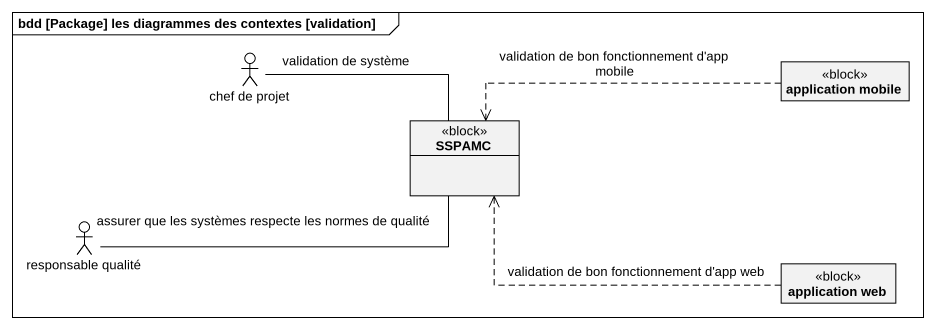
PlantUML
@startuml
mainframe bdd [Package] les diagrammes des contextes [validation]
allowmixing
hide circle
hide empty members
actor "chef de projet" as chef_de_projet
class "application mobile" as application_mobile <<block>>
class SSPAMC <<block>>
actor "responsable qualité" as responsable_qualité
class "application web" as application_web <<block>>
chef_de_projet -right- SSPAMC : validation de système
application_mobile .left.> SSPAMC : validation de bon fonctionnement d'app mobile
responsable_qualité -right- SSPAMC : assurer que les systèmes respecte les normes de qualité
application_web .left.> SSPAMC : validation de bon fonctionnement d'app web
@enduml
